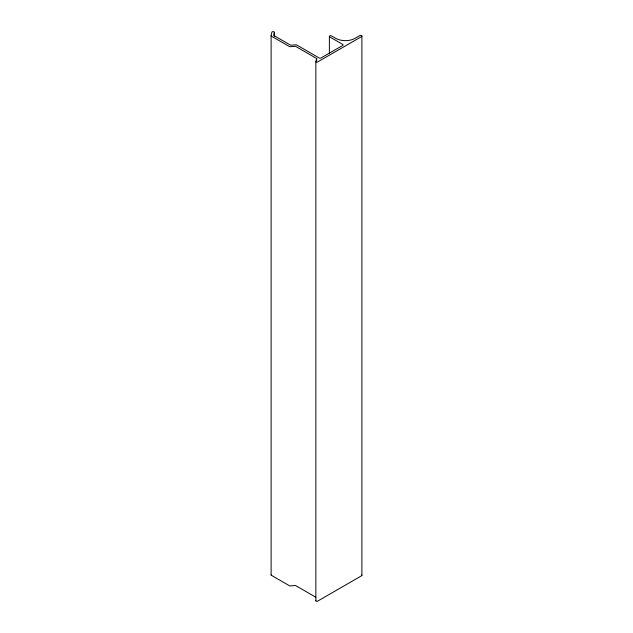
<?xml version="1.0" encoding="UTF-8"?>
<svg xmlns="http://www.w3.org/2000/svg" width="633" height="633" viewBox="0 0 633 633"><rect width="100%" height="100%" fill="white"/><g stroke="black" fill="none" stroke-linecap="round" stroke-linejoin="round"><path stroke-width="0.95" d="M274.366 32.299L273.741 35.163A0.934 0.538 0 0 0 274.01 35.606L290.341 45.038A0.934 0.538 0 0 0 291.125 45.188L295.935 44.832A0.934 0.538 0 0 1 296.719 44.983L319.23 57.983A1.242 0.72 0 0 0 320.994 57.983L342.738 45.434A1.242 0.72 0 0 0 342.738 44.413L329.753 36.92A1.242 0.72 0 0 1 329.753 35.899A1.242 0.72 0 0 1 331.518 35.899L335.712 38.328A13.665 7.889 0 0 0 355.042 38.328L359.766 35.598A1.242 0.72 0 0 1 361.522 35.598A1.242 0.72 0 0 1 361.522 36.619L317.537 62.01A0.934 0.538 0 0 1 316.215 62.01A1.242 0.72 0 0 1 315.867 61.377L316.722 58.568L295.825 46.502A0.934 0.538 0 0 0 295.041 46.344L290.231 46.707A0.934 0.538 0 0 1 289.447 46.557L271.383 36.128A0.934 0.538 0 0 1 271.122 35.677L271.889 32.117A1.282 0.744 0 0 1 273.25 31.65A1.282 0.744 0 0 1 274.366 32.299L274.366 36.247M315.891 597.267L295.825 585.683A0.934 0.538 0 0 0 295.041 585.525L290.231 585.889A0.934 0.538 0 0 1 289.447 585.739L271.383 575.31A0.934 0.538 0 0 1 271.122 574.859M361.886 36.105L361.886 575.286M329.389 36.413L329.389 53.196M316.722 58.568L316.722 60.546M315.851 61.496L315.851 600.67M271.114 35.757L271.114 574.938M315.867 600.559A1.242 0.72 0 0 0 316.215 601.192A0.934 0.538 0 0 0 317.537 601.192L361.522 575.801A1.242 0.72 0 0 0 361.72 574.93"/></g></svg>
